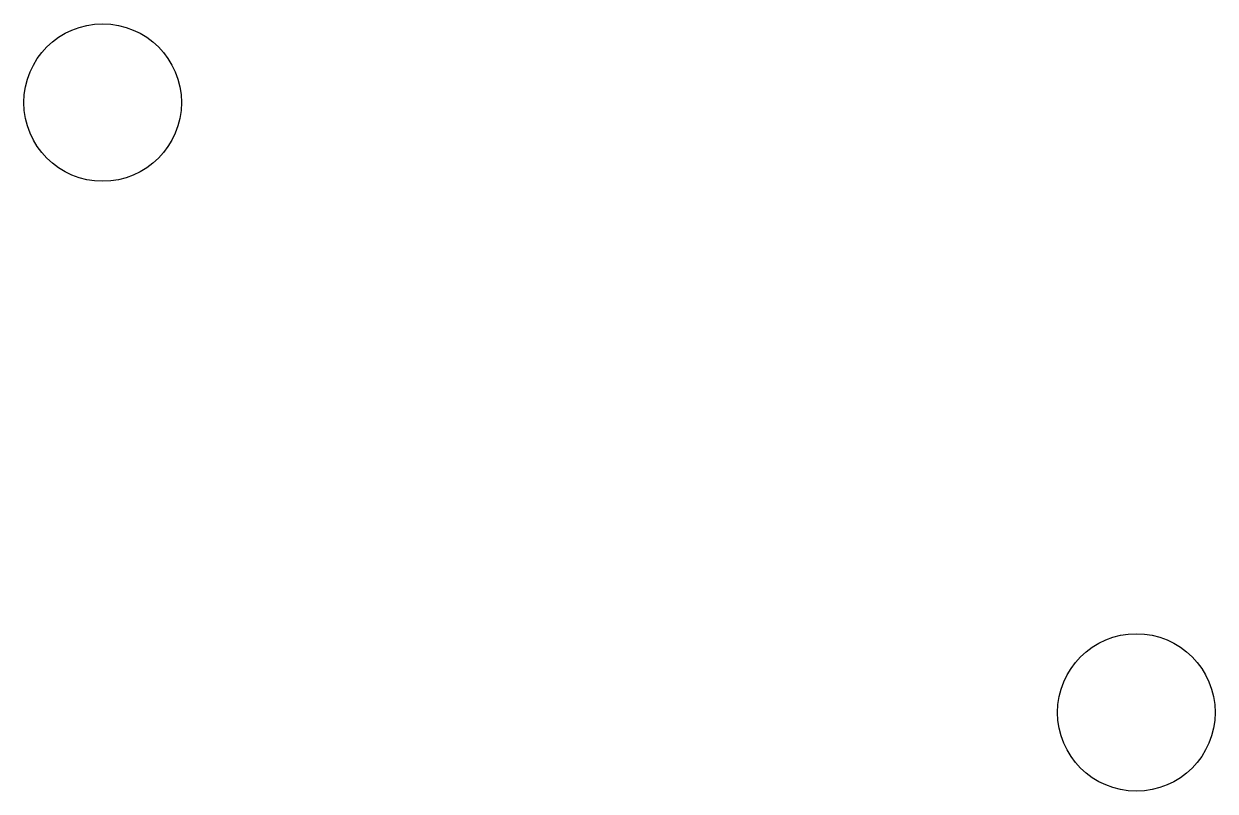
# Model space of a CAD drawing. Header units: millimetres. Extents: x 206.7 to 223.3, y -110.1 to -99.4.
import ezdxf

# ---------------------------------------------------------------- set-up
doc = ezdxf.new("R2010")
doc.units = ezdxf.units.MM

msp = doc.modelspace()

# ---------------------------------------------------------------- linework, layer by layer
for centre in [(207.762, -100.476), (222.194, -108.995)]:
    msp.add_circle(centre, 1.1)

doc.saveas('drawing.dxf')
